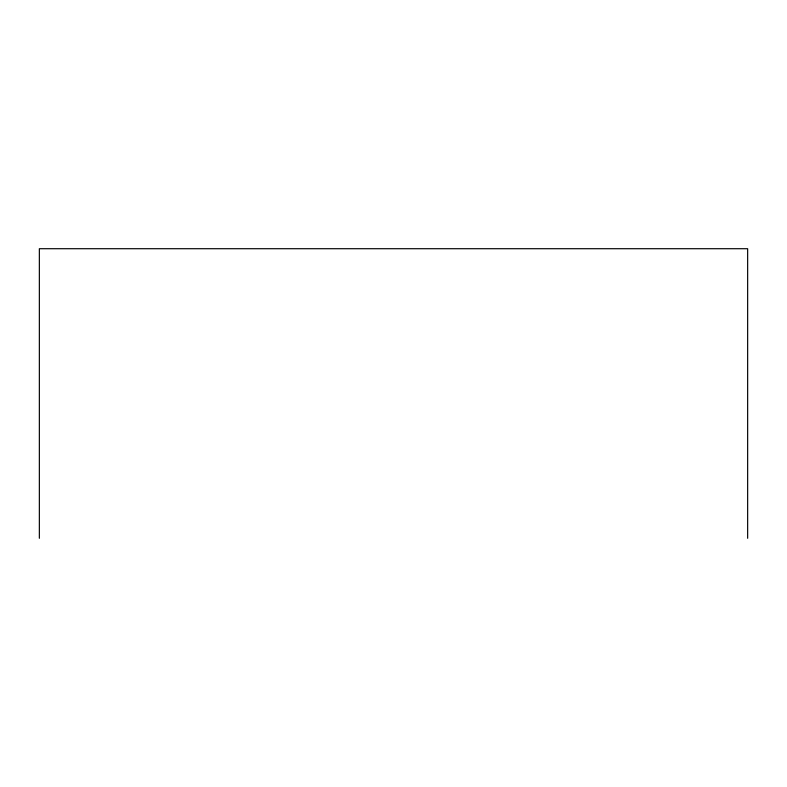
<?xml version="1.0" encoding="UTF-8"?>
<svg xmlns="http://www.w3.org/2000/svg" width="787" height="787" viewBox="0 0 787 787"><rect width="100%" height="100%" fill="white"/><g stroke="black" fill="none" stroke-linecap="round" stroke-linejoin="round"><path stroke-width="1.18" d="M747.65 538.288L747.65 248.712L39.35 248.712L39.35 538.288"/></g></svg>
